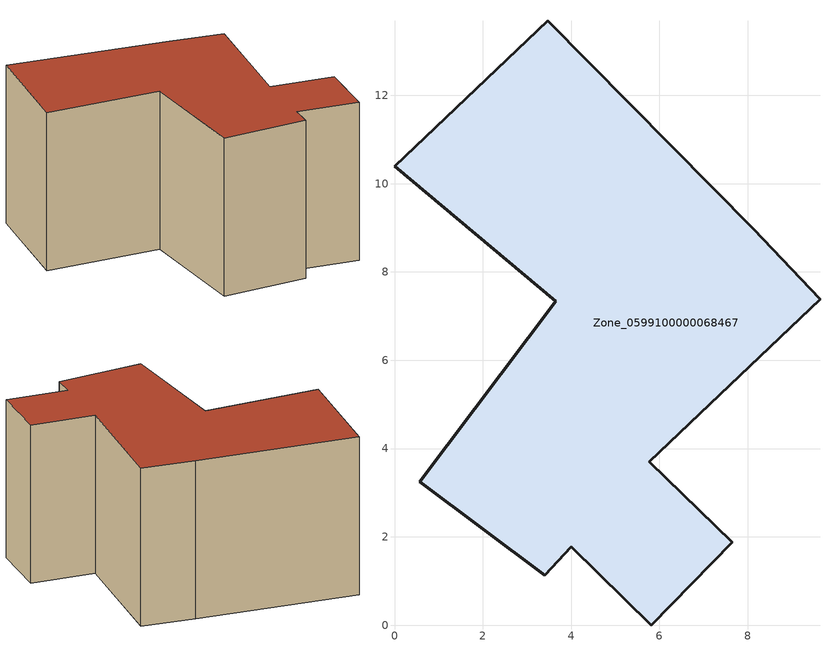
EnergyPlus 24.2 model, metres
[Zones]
Zone_0599100000068467
 floor ground (C_G): 4,1.78 3.41,1.13 0.58,3.25 3.66,7.34 0,10.39 3.48,13.69 8.13,8.98 9.64,7.39 5.77,3.71 7.65,1.87 5.82,0 z0
 wall outside (C_F): 8.13,8.98 3.48,13.69 0,10.39 3.66,7.34 0.58,3.25 3.41,1.13 4,1.78 5.82,0 7.65,1.87 5.77,3.71 9.64,7.39 8.13,8.98 z0:6.55
 roof outside (C_R): 5.82,0 7.65,1.87 5.77,3.71 9.64,7.39 8.13,8.98 3.48,13.69 0,10.39 3.66,7.34 0.58,3.25 3.41,1.13 4,1.78 z6.55
[BUILDING]
Pand.0599100000068467: North Axis=0; Terrain=City; Loads Convergence Tolerance Value=0.04; Temperature Convergence Tolerance Value=0.4; Solar Distribution=FullExterior; Maximum Number of Warmup Days=25; Minimum Number of Warmup Days=1
[Site:Location]
Rotterdam.The.Hague.AP_ZH_NLD Design_Conditions: Latitude=51.96; Longitude=4.45; Time Zone=1; Elevation=-4.5
[SITE:GROUNDTEMPERATURE:BUILDINGSURFACE]
18, 18, 18, 18, 18, 18, 18, 18, 18, 18, 18, 18
[MATERIAL] Thermal Absorptance=0.9; Solar Absorptance=0.7; Visible Absorptance=0.7
Name | Roughness | Thickness | Conductivity | Density | Specific Heat
G.TC.1946 | MediumSmooth | 0.15 | 1 | 540 | 1210
F.TC.1946 | Rough | 0.3 | 0.857143 | 1920 | 840
R.TC.1946 | MediumRough | 0.2 | 0.909091 | 1500 | 1000
[CONSTRUCTION]
C_G: G.TC.1946
C_F: F.TC.1946
C_R: R.TC.1946
[ZONE]
Zone_0599100000068467: Type=1; Multiplier=1; Ceiling Height=Autocalculate; Volume=Autocalculate; Floor Area=autocalculate; Part of Total Floor Area=Yes
[ZONEINFILTRATION:DESIGNFLOWRATE]
Infil_Zone_0599100000068467: Zone or ZoneList or Space or SpaceList=Zone_0599100000068467; Schedule=AlwaysOn; Design Flow Rate Calculation Method=Flow/Area; Flow Rate per Floor Area=0.003; Constant Term Coefficient=1; Temperature Term Coefficient=0; Velocity Term Coefficient=0; Velocity Squared Term Coefficient=0
[HVACTEMPLATE:ZONE:IDEALLOADSAIRSYSTEM]
Zone_0599100000068467: Maximum Heating Supply Air Temperature=50; Minimum Cooling Supply Air Temperature=13; Maximum Heating Supply Air Humidity Ratio=0.0156; Minimum Cooling Supply Air Humidity Ratio=0.0077; Heating Limit=NoLimit; Cooling Limit=NoLimit; Dehumidification Control Type=ConstantSensibleHeatRatio; Cooling Sensible Heat Ratio=0.7; Dehumidification Setpoint=60; Humidification Control Type=None; Humidification Setpoint=30; Outdoor Air Method=None; Outdoor Air Flow Rate per Person=0.00944; Outdoor Air Flow Rate per Zone Floor Area=0; Outdoor Air Flow Rate per Zone=0; Demand Controlled Ventilation Type=None; Outdoor Air Economizer Type=NoEconomizer; Heat Recovery Type=None; Sensible Heat Recovery Effectiveness=0.7; Latent Heat Recovery Effectiveness=0.65
[ZONECONTROL:THERMOSTAT]
ThermostatControl_Zone_0599100000068467: Zone or ZoneList=Zone_0599100000068467; Control Type Schedule=DualSetpointControlType; Control 1=Thermostat_Zone_0599100000068467; Temperature Difference Between Cutout And Setpoint=0
[THERMOSTATSETPOINT:DUALSETPOINT]
Thermostat_Zone_0599100000068467: Heating Setpoint Temperature Schedule=HeatingSetpoint_Zone_0599100000068467; Cooling Setpoint Temperature Schedule=CoolingSetpoint_Zone_0599100000068467
[SCHEDULE:COMPACT]
HeatingSetpoint_Zone_0599100000068467: Through: 12/31, For: AllDays, Until: 24:00, 21
CoolingSetpoint_Zone_0599100000068467: Through: 12/31, For: AllDays, Until: 24:00, 24
DualSetpointControlType: Through: 12/31, For: AllDays, Until: 24:00, 4
AlwaysOn: Through: 12/31, For: AllDays, Until: 24:00, 1
